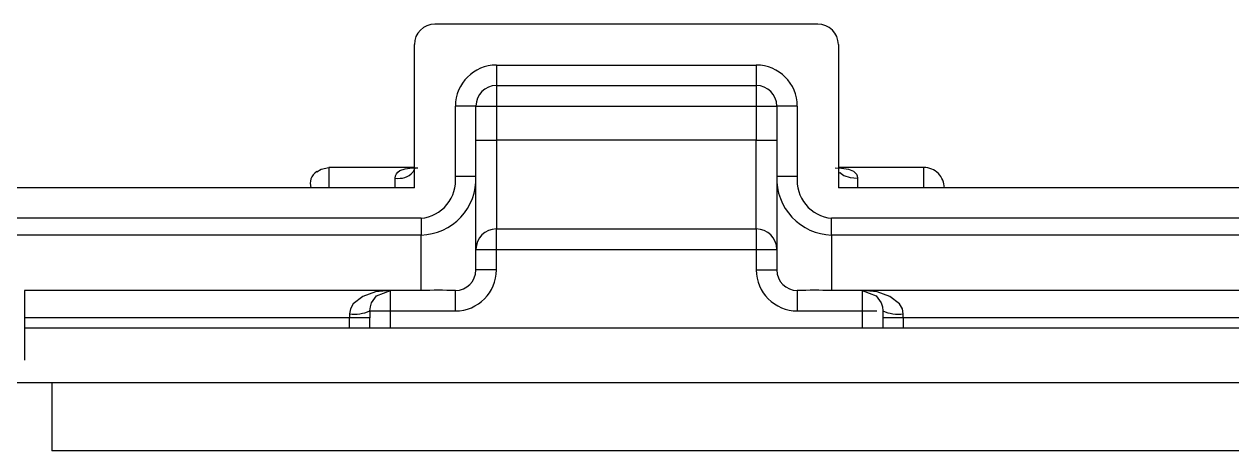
# Model space of a CAD drawing. Extents: x -3.1 to 16.8, y 0.7 to 10.7.
# Drawn here: x 11.767 to 12.65, y 10.387 to 10.7 of the extents above; entities that cross this region are included whole.
import ezdxf

# ---------------------------------------------------------------- set-up
doc = ezdxf.new("R2010")
doc.units = 0
doc.layers.get('0').update_dxf_attribs({"linetype": 'CONTINUOUS'})

msp = doc.modelspace()

# ---------------------------------------------------------------- linework, layer by layer
at = {"color": 7, "linetype": 'CONTINUOUS'}
for p, q in [((12.34715, 10.69988), (12.06715, 10.69988)), ((12.05215, 10.57988), (12.05215, 10.68488)), ((12.36215, 10.68488), (12.36215, 10.57988)), ((12.11215, 10.66988), (12.30215, 10.66988)), ((12.11215, 10.66988), (12.11215, 10.65488)), ((12.30215, 10.66988), (12.30215, 10.65488)), ((12.11215, 10.65488), (12.30215, 10.65488)), ((12.11215, 10.65488), (12.11215, 10.63988)), ((12.30215, 10.65488), (12.30215, 10.63988)), ((12.08215, 10.58821), (12.08215, 10.63988)), ((12.09715, 10.63988), (12.08215, 10.63988)), ((12.09715, 10.58821), (12.09715, 10.63988)), ((12.09715, 10.63988), (12.10154, 10.63988)), ((12.10154, 10.63988), (12.11215, 10.63988)), ((12.11215, 10.63988), (12.11215, 10.61488)), ((12.11215, 10.63988), (12.30215, 10.63988)), ((12.30215, 10.63988), (12.31275, 10.63988)), ((12.30215, 10.63988), (12.30215, 10.61488)), ((12.31275, 10.63988), (12.31715, 10.63988)), ((12.31715, 10.63988), (12.31715, 10.58821)), ((12.33215, 10.63988), (12.31715, 10.63988)), ((12.33215, 10.63988), (12.33215, 10.58821)), ((12.09715, 10.61488), (12.11215, 10.61488)), ((12.11215, 10.61488), (12.11215, 10.54988)), ((12.30215, 10.61488), (12.11215, 10.61488)), ((12.30215, 10.54988), (12.30215, 10.61488)), ((12.30215, 10.61488), (12.31715, 10.61488)), ((11.98965, 10.59488), (11.98965, 10.59049)), ((12.05187, 10.59488), (11.98965, 10.59488)), ((11.98965, 10.59049), (11.98965, 10.57988)), ((12.05215, 10.59389), (12.0511, 10.59136)), ((12.09715, 10.58821), (12.08215, 10.58821)), ((12.09715, 10.51988), (12.09715, 10.58821)), ((12.31715, 10.58821), (12.31715, 10.51988)), ((12.33215, 10.58821), (12.31715, 10.58821)), ((12.42465, 10.59488), (12.36242, 10.59488)), ((12.42465, 10.57988), (12.42465, 10.59488)), ((12.05215, 10.57988), (11.21715, 10.57988)), ((12.03815, 10.57988), (12.03815, 10.58713)), ((13.59215, 10.57988), (12.36215, 10.57988)), ((12.37615, 10.58713), (12.37615, 10.57988)), ((12.05715, 10.55769), (11.22715, 10.55769)), ((12.05715, 10.55769), (12.05715, 10.5454)), ((13.59715, 10.55769), (12.35715, 10.55769)), ((12.35715, 10.5454), (12.35715, 10.55769)), ((12.05715, 10.5454), (11.22715, 10.5454)), ((12.05715, 10.50488), (12.05715, 10.5454)), ((12.11215, 10.54988), (12.30215, 10.54988)), ((12.11215, 10.53488), (12.11215, 10.54988)), ((12.30215, 10.54988), (12.30215, 10.53488)), ((12.35715, 10.5454), (12.35715, 10.50488)), ((13.59715, 10.5454), (12.35715, 10.5454)), ((12.09715, 10.53488), (12.11215, 10.53488)), ((12.11215, 10.51988), (12.11215, 10.53488)), ((12.11215, 10.53488), (12.30215, 10.53488)), ((12.30215, 10.53488), (12.31275, 10.53488)), ((12.30215, 10.53488), (12.30215, 10.51988)), ((12.31275, 10.53488), (12.31715, 10.53488)), ((12.11215, 10.51988), (12.09715, 10.51988)), ((12.30215, 10.51988), (12.31715, 10.51988)), ((12.05715, 10.50488), (11.76715, 10.50488)), ((11.76715, 10.50488), (11.76715, 10.45392)), ((12.03465, 10.50049), (12.03465, 10.50488)), ((12.03465, 10.48988), (12.03465, 10.50049)), ((12.08215, 10.48988), (12.08215, 10.50488)), ((12.33215, 10.50488), (12.33215, 10.48988)), ((12.93715, 10.50488), (12.35715, 10.50488)), ((12.37965, 10.50488), (12.37965, 10.48988)), ((12.00465, 10.48488), (11.76715, 10.48488)), ((12.00465, 10.48774), (12.00465, 10.48488)), ((12.01965, 10.48488), (12.00465, 10.48488)), ((12.00465, 10.47738), (12.00465, 10.48488)), ((12.01965, 10.48988), (12.01965, 10.48488)), ((12.01965, 10.48988), (12.03465, 10.48988)), ((12.01965, 10.47738), (12.01965, 10.48488)), ((12.03465, 10.48988), (12.08215, 10.48988)), ((12.03465, 10.47738), (12.03465, 10.48988)), ((12.33215, 10.48988), (12.37965, 10.48988)), ((12.37965, 10.48988), (12.39025, 10.48988)), ((12.37965, 10.48988), (12.37965, 10.47738)), ((12.39465, 10.48988), (12.39465, 10.48488)), ((12.40965, 10.48488), (12.39465, 10.48488)), ((12.39465, 10.48488), (12.39465, 10.47738)), ((12.40965, 10.48488), (12.40965, 10.48774)), ((12.93715, 10.48488), (12.40965, 10.48488)), ((12.40965, 10.48488), (12.40965, 10.47738)), ((11.76715, 10.47738), (12.93715, 10.47738)), ((11.66715, 10.43738), (11.78715, 10.43738)), ((11.78715, 10.43738), (11.78715, 10.38738)), ((11.78715, 10.43738), (12.91715, 10.43738)), ((12.91715, 10.38738), (11.78715, 10.38738))]:
    msp.add_line(p, q, dxfattribs=at)
for points in [[(11.98087, 10.59171), (11.98391, 10.59374), (11.98965, 10.59488)], [(12.03815, 10.58713), (12.03836, 10.58884), (12.039, 10.59032), (12.04008, 10.59157), (12.04158, 10.59259), (12.04537, 10.59388), (12.05043, 10.59454), (12.05475, 10.59463)], [(12.35978, 10.59461), (12.36435, 10.59451), (12.36949, 10.59375), (12.37324, 10.59229), (12.37542, 10.59011), (12.37596, 10.58872), (12.37615, 10.58713)], [(12.36318, 10.59138), (12.36321, 10.59131), (12.36625, 10.58911), (12.37079, 10.58764), (12.37615, 10.58713)], [(12.03465, 10.50488), (12.02383, 10.50373), (12.01449, 10.50044), (12.00746, 10.49499), (12.00535, 10.49144), (12.00465, 10.48774)], [(12.01965, 10.48988), (12.01995, 10.49287), (12.02087, 10.49581), (12.02457, 10.50099), (12.03465, 10.50488)], [(12.37965, 10.50488), (12.38972, 10.50099), (12.39342, 10.49581), (12.39435, 10.49287), (12.39465, 10.48988)], [(12.40965, 10.48774), (12.40894, 10.49144), (12.40683, 10.49499), (12.39979, 10.50044), (12.39045, 10.50373), (12.37965, 10.50488)]]:
    msp.add_lwpolyline(points, dxfattribs=at)
for centre, radius, start, end in [((12.06715, 10.68488), 0.015, 90, 180), ((12.34715, 10.68488), 0.015, 0, 90), ((12.11215, 10.63988), 0.03, 90.00007, 179.99953), ((12.30215, 10.63988), 0.03, 0.00007, 89.99953), ((12.11215, 10.63988), 0.015, 90, 180), ((12.30215, 10.63988), 0.015, 0, 90), ((11.9861, 10.58328), 0.01013, 121.88802, 199.49068), ((12.04064, 10.60147), 0.01455, 260.1484, 315.98865), ((12.05585, 10.5867), 0.04132, 271.79252, 2.08758), ((12.05446, 10.58539), 0.02783, 275.54447, 5.80467), ((12.35843, 10.58669), 0.04131, 177.89672, 268.22318), ((12.35983, 10.58539), 0.02783, 174.19417, 264.45669), ((12.42465, 10.57988), 0.015, 45, 90), ((12.42465, 10.57988), 0.015, 360, 45), ((12.11215, 10.53488), 0.015, 90, 180), ((12.30215, 10.53488), 0.015, 0, 90), ((12.08215, 10.51988), 0.015, 270, 0), ((12.08215, 10.51988), 0.03, 270.00018, 359.99958), ((12.33215, 10.51988), 0.03, 180.00019, 269.99955), ((12.33215, 10.51988), 0.015, 180, 270), ((12.06965, 9.50666), 0.9983, 89.28256, 90.71744), ((12.34465, 9.50659), 0.99837, 89.28261, 90.71739), ((12.00832, 10.51559), 0.0281, 262.48786, 293.77235), ((12.40597, 10.51559), 0.0281, 246.22765, 277.51214)]:
    msp.add_arc(centre, radius, start, end, dxfattribs=at)

doc.saveas('drawing.dxf')
